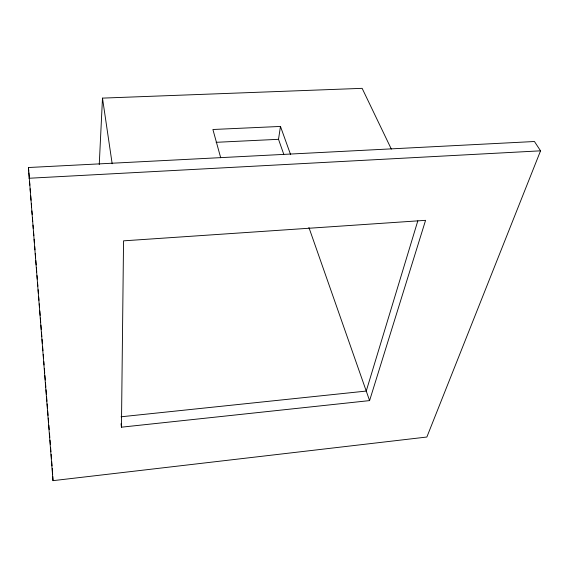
<?xml version="1.0" encoding="UTF-8"?>
<svg xmlns="http://www.w3.org/2000/svg" width="569" height="569" viewBox="0 0 569 569"><rect width="100%" height="100%" fill="white"/><g stroke="black" fill="none" stroke-linecap="round" stroke-linejoin="round"><path stroke-width="0.85" d="M121.446 427.184L123.551 240.843L425.569 220.338L369.587 400.604L121.446 427.184L121.033 423.749M99.248 164.541L102.491 98.117L362.14 88.344L391.337 149.099M283.775 154.299L278.511 139.313L280.474 126.439L212.898 129.497L220.687 157.72M417.831 220.815L366.244 391.067L121.076 416.785M540.55 150.828L426.864 437.028L53.002 480.656L28.45 167.521L534.44 141.51L540.55 150.828L28.983 178.261M216.106 142.314L278.511 139.313M280.474 126.439L290.61 154.668M308.917 227.486L369.587 400.604M102.491 98.117L112.171 163.758M28.45 167.521L28.727 171.063M28.87 172.834L29.289 178.147M29.574 181.689L29.851 185.231M30.129 188.773L30.413 192.315M30.69 195.857L31.039 200.281M31.323 203.823L31.601 207.365M31.885 210.907L32.163 214.449M32.44 217.991L32.725 221.533M33.002 225.075L33.287 228.61M33.564 232.152L33.841 235.694M34.126 239.236L34.403 242.778M34.688 246.32L34.965 249.862M35.242 253.404L35.598 257.828M35.804 260.488L36.153 264.912M36.366 267.572L36.715 271.996M36.999 275.538L37.277 279.08M37.554 282.622L37.839 286.164M38.116 289.706L38.4 293.248M38.678 296.79L38.955 300.332M39.24 303.874L39.517 307.416M39.794 310.959L40.15 315.382M40.356 318.035L40.712 322.467M40.918 325.119L41.267 329.551M41.48 332.204L41.829 336.635M42.042 339.288L42.391 343.712M42.597 346.372L42.952 350.796M43.23 354.338L43.507 357.88M43.792 361.422L44.069 364.964M44.354 368.506L44.702 372.93M44.908 375.59L45.264 380.014M45.47 382.674L45.819 387.098M46.032 389.758L46.381 394.182M46.594 396.835L46.943 401.266M47.156 403.919L47.504 408.35M47.711 411.003L48.066 415.434M48.273 418.087L48.621 422.511M48.834 425.171L49.183 429.595M49.467 433.137L49.816 437.568M50.022 440.221L50.378 444.652M50.584 447.305L50.933 451.729M51.146 454.389L51.495 458.813M51.708 461.473L52.056 465.897M52.27 468.557L52.654 474.631M52.753 476.353L53.002 480.656"/></g></svg>
